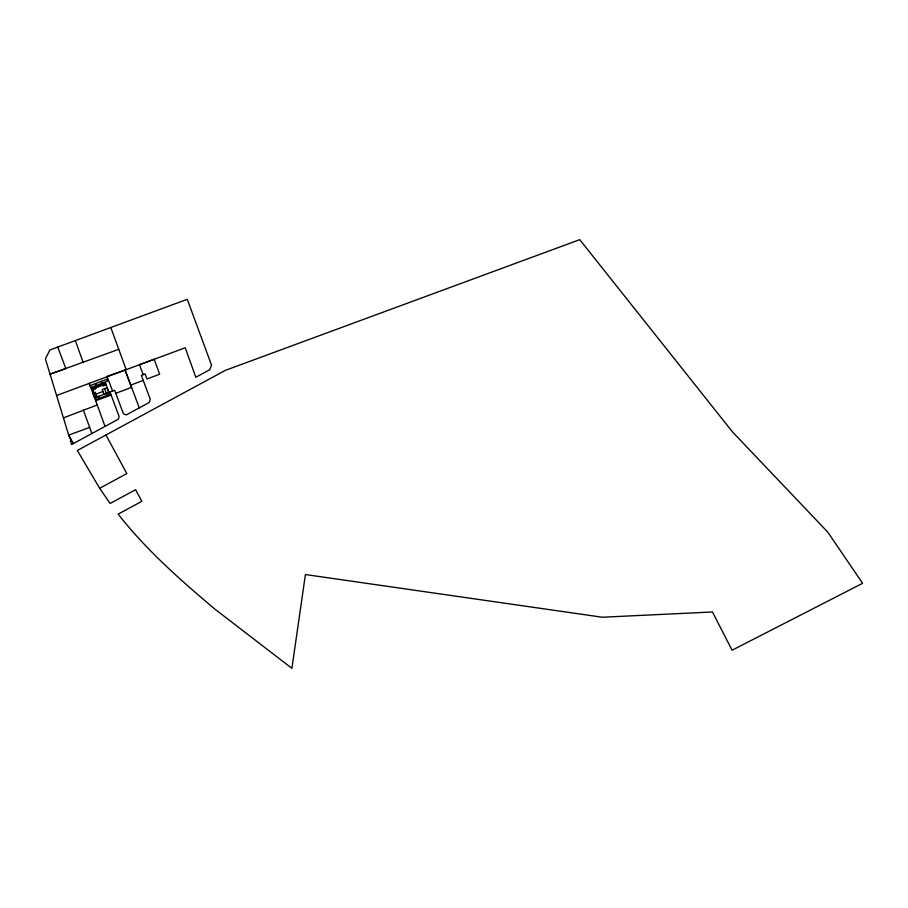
<?xml version="1.0" encoding="UTF-8"?>
<svg xmlns="http://www.w3.org/2000/svg" width="908" height="908" viewBox="0 0 908 908"><rect width="100%" height="100%" fill="white"/><g stroke="black" fill="none" stroke-linecap="round" stroke-linejoin="round"><path stroke-width="1.36" d="M143.214 374.607L139.492 364.732L154.178 359.284L159.638 374.209L146.982 379.022L145.076 373.903L141.342 375.31L150.274 399.316L149.048 402.584L126.257 414.922L123.454 413.866L114.646 390.236L109.982 391.972L119.13 416.545L118.074 419.348L71.55 444.534L70.438 440.879L71.176 440.494L68.883 435.772L45.4 358.898L49.872 349.977L187.264 299.311L211.507 365.061L209.759 369.726L195.822 377.263L185.232 347.764L56.58 395.502M99.664 488.288L110.14 503.475L135.564 489.707L141.841 501.329L118.176 514.132C146.188 549.93 180.499 580.178 215.173 609.347L291.911 668.345L305.406 574.537L602.288 617.236L712.462 611.981L732.086 650.23L862.6 583.288L827.778 532.122L732.506 431.924L579.747 239.655L225.411 370.328L77.35 450.47L99.664 488.288L126.825 473.59L105.93 434.989M63.424 417.918L97.247 404.957M92.434 389.112L105.895 384.027M92.764 389.975L95.76 388.84L95.431 387.977M106.213 384.879L103.217 386.014L102.899 385.151M95.919 394.117L102.922 391.462M96.974 396.898L94.636 397.772L92.877 393.107L95.204 392.222L96.974 396.909M103.966 394.242L108.631 392.472L106.872 387.807L102.207 389.577L103.977 394.265L95.59 397.443M109.039 392.347L106.043 393.482L106.792 395.434M130.741 385.106L143.237 380.384M115.793 393.3L131.581 387.353L125.077 370.067L139.299 407.862M57.737 347.083L65.853 368.58L50.065 374.175L118.766 349.319M89.654 427.384L68.679 435.125L73.423 443.513M89.12 383.165L95.703 400.689L111.139 395.094M112.615 390.985L107.008 376.389L126.201 369.658L110.799 327.516M104.533 388.692L106.304 393.357M101.253 381.405L101.957 383.267M95.646 383.528L96.362 385.389M98.586 396.308L99.324 398.26M83.377 410.155L91.89 433.525M95.703 400.689L105.022 426.419M75.33 340.591L83.195 362.44M106.849 379.283L90.051 385.639L90.755 387.512L107.553 381.144L106.849 379.283M105.476 382.915L92.026 388.011L96.327 399.395L109.789 394.299L105.476 382.915"/></g></svg>
